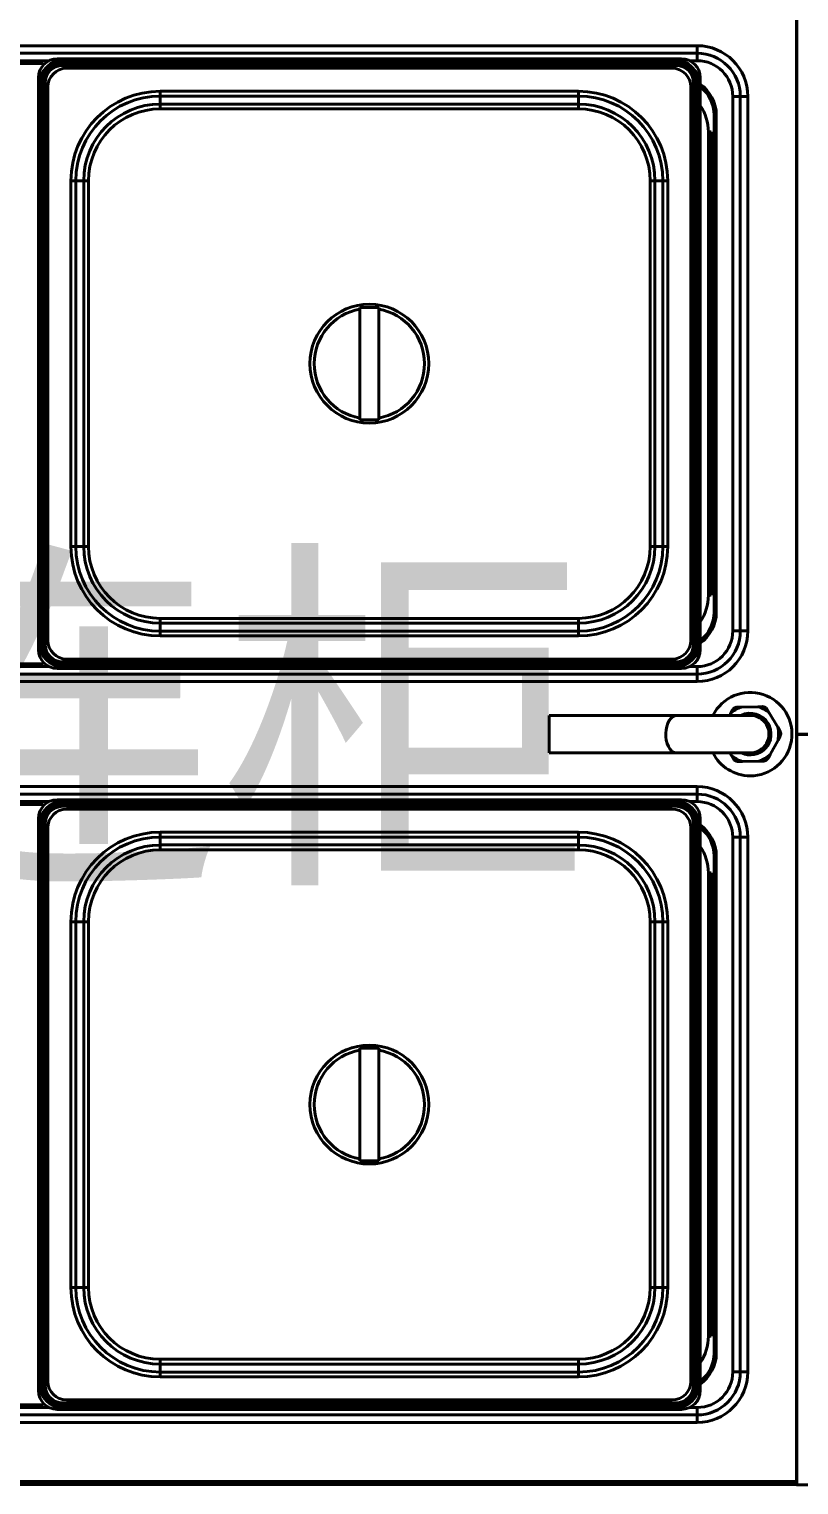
# Model space of a CAD drawing. Extents: x 1159254 to 1730927, y -477824 to -383968.
# Drawn here: x 1631587 to 1631998, y -453745 to -452969 of the extents above; entities that cross this region are included whole.
import ezdxf

# ---------------------------------------------------------------- set-up
doc = ezdxf.new("R2010")
doc.units = 0
doc.header["$LTSCALE"] = 1000
doc.layers.add('WS_厨房设备', color=1, linetype='Continuous')
doc.layers.add('产品文字', color=7, linetype='Continuous')
doc.styles.add('WMF-宋体1', font='')
doc.styles.get('WMF-宋体1').set_extended_font_data('SimSun')

# ---------------------------------------------------------------- blocks, each defined once
blk = doc.blocks.new('CJT_20263')
at = {"linetype": 'Continuous', "lineweight": 40}
for p, q in [((0.26, 85.2), (0.26, 861.4)), ((1.76, 85.2), (1.76, 861.4)), ((33.26, 782.2), (33.26, 138.2)), ((37.26, 138.2), (37.26, 782.2)), ((368.26, 782.2), (368.26, 138.2)), ((372.26, 138.2), (372.26, 782.2)), ((428.26, 782.2), (428.26, 138.2)), ((432.26, 138.2), (432.26, 782.2)), ((763.26, 782.2), (763.26, 138.2)), ((767.26, 138.2), (767.26, 782.2)), ((41.26, 483.94), (41.26, 505.22)), ((364.26, 505.22), (364.26, 483.94)), ((436.26, 483.94), (436.26, 505.22)), ((759.26, 505.22), (759.26, 483.94)), ((42.76, 502.96), (42.76, 488.35)), ((362.76, 488.35), (362.76, 502.96)), ((437.76, 502.96), (437.76, 488.35)), ((757.76, 488.35), (757.76, 502.96)), ((355.26, 489.58), (50.26, 489.58)), ((55.26, 489.58), (55.26, 488.58)), ((55.26, 489.58), (350.26, 489.58)), ((350.26, 489.58), (350.26, 488.58)), ((750.26, 489.58), (445.26, 489.58)), ((450.26, 489.58), (450.26, 488.58)), ((450.26, 489.58), (745.26, 489.58)), ((745.26, 489.58), (745.26, 488.58)), ((53.26, 486.81), (53.26, 486.58)), ((53.26, 486.58), (352.26, 486.58)), ((53.26, 486.58), (53.26, 486.08)), ((352.26, 486.08), (53.26, 486.08)), ((350.26, 488.58), (55.26, 488.58)), ((55.26, 487.58), (350.26, 487.58)), ((55.26, 487.58), (55.26, 486.79)), ((55.26, 484.75), (55.26, 484.58)), ((350.26, 484.58), (55.26, 484.58)), ((350.26, 487.58), (350.26, 486.79)), ((350.26, 484.75), (350.26, 484.58)), ((352.26, 486.81), (352.26, 486.58)), ((352.26, 486.58), (352.26, 486.08)), ((448.26, 486.58), (448.26, 486.81)), ((448.26, 486.08), (448.26, 486.58)), ((448.26, 486.58), (747.26, 486.58)), ((747.26, 486.08), (448.26, 486.08)), ((745.26, 488.58), (450.26, 488.58)), ((450.26, 487.58), (745.26, 487.58)), ((450.26, 487.58), (450.26, 486.79)), ((450.26, 484.75), (450.26, 484.58)), ((745.26, 484.58), (450.26, 484.58)), ((745.26, 487.58), (745.26, 486.79)), ((745.26, 484.75), (745.26, 484.58)), ((747.26, 486.58), (747.26, 486.81)), ((747.26, 486.08), (747.26, 486.58)), ((40.26, 479.58), (40.26, 146.58)), ((40.26, 151.58), (40.26, 474.58)), ((40.26, 474.58), (41.26, 474.58)), ((41.26, 474.58), (41.26, 151.58)), ((42.26, 151.58), (42.26, 474.58)), ((42.26, 474.58), (43.05, 474.58)), ((43.03, 476.58), (43.26, 476.58)), ((43.26, 149.58), (43.26, 476.58)), ((43.26, 476.58), (43.76, 476.58)), ((43.76, 476.58), (43.76, 149.58)), ((45.09, 474.58), (45.26, 474.58)), ((45.26, 474.58), (45.26, 151.58)), ((360.26, 151.58), (360.26, 474.58)), ((360.26, 474.58), (360.43, 474.58)), ((361.76, 149.58), (361.76, 476.58)), ((361.76, 476.58), (362.26, 476.58)), ((362.26, 476.58), (362.26, 149.58)), ((362.26, 476.58), (362.5, 476.58)), ((362.47, 474.58), (363.26, 474.58)), ((363.26, 474.58), (363.26, 151.58)), ((364.26, 151.58), (364.26, 474.58)), ((364.26, 474.58), (365.26, 474.58)), ((365.26, 146.58), (365.26, 479.58)), ((365.26, 474.58), (365.26, 151.58)), ((435.26, 479.58), (435.26, 146.58)), ((435.26, 151.58), (435.26, 474.58)), ((435.26, 474.58), (436.26, 474.58)), ((436.26, 474.58), (436.26, 151.58)), ((437.26, 151.58), (437.26, 474.58)), ((437.26, 474.58), (438.05, 474.58)), ((438.26, 476.58), (438.03, 476.58)), ((438.26, 149.58), (438.26, 476.58)), ((438.76, 476.58), (438.26, 476.58)), ((438.76, 476.58), (438.76, 149.58)), ((440.09, 474.58), (440.26, 474.58)), ((440.26, 474.58), (440.26, 151.58)), ((755.26, 151.58), (755.26, 474.58)), ((755.26, 474.58), (755.43, 474.58)), ((756.76, 149.58), (756.76, 476.58)), ((757.26, 476.58), (756.76, 476.58)), ((757.26, 476.58), (757.26, 149.58)), ((757.5, 476.58), (757.26, 476.58)), ((757.47, 474.58), (758.26, 474.58)), ((758.26, 474.58), (758.26, 151.58)), ((759.26, 151.58), (759.26, 474.58)), ((759.26, 474.58), (760.26, 474.58)), ((760.26, 146.58), (760.26, 479.58)), ((760.26, 474.58), (760.26, 151.58)), ((105.26, 472.28), (300.26, 472.28)), ((105.26, 472.28), (105.26, 469.71)), ((300.26, 469.71), (105.26, 469.71)), ((105.26, 469.71), (105.26, 465.45)), ((300.26, 469.71), (300.26, 472.28)), ((300.26, 469.71), (300.26, 465.45)), ((500.26, 472.28), (695.26, 472.28)), ((500.26, 472.28), (500.26, 469.71)), ((695.26, 469.71), (500.26, 469.71)), ((500.26, 469.71), (500.26, 465.45)), ((695.26, 469.71), (695.26, 472.28)), ((695.26, 469.71), (695.26, 465.45)), ((105.26, 465.45), (300.26, 465.45)), ((105.26, 465.45), (105.26, 462.88)), ((300.26, 462.88), (105.26, 462.88)), ((300.26, 465.45), (300.26, 462.88)), ((500.26, 465.45), (695.26, 465.45)), ((500.26, 465.45), (500.26, 462.88)), ((695.26, 462.88), (500.26, 462.88)), ((695.26, 465.45), (695.26, 462.88)), ((57.56, 201.58), (57.56, 424.58)), ((57.56, 424.58), (60.14, 424.58)), ((60.14, 424.58), (60.14, 201.58)), ((60.14, 424.58), (64.39, 424.58)), ((64.39, 201.58), (64.39, 424.58)), ((64.39, 424.58), (66.96, 424.58)), ((66.96, 424.58), (66.96, 201.58)), ((338.56, 201.58), (338.56, 424.58)), ((341.14, 424.58), (338.56, 424.58)), ((341.14, 424.58), (341.14, 201.58)), ((345.39, 424.58), (341.14, 424.58)), ((345.39, 201.58), (345.39, 424.58)), ((345.39, 424.58), (347.96, 424.58)), ((347.96, 424.58), (347.96, 201.58)), ((452.56, 201.58), (452.56, 424.58)), ((452.56, 424.58), (455.14, 424.58)), ((455.14, 424.58), (455.14, 201.58)), ((455.14, 424.58), (459.39, 424.58)), ((459.39, 201.58), (459.39, 424.58)), ((459.39, 424.58), (461.96, 424.58)), ((461.96, 424.58), (461.96, 201.58)), ((733.56, 201.58), (733.56, 424.58)), ((736.14, 424.58), (733.56, 424.58)), ((736.14, 424.58), (736.14, 201.58)), ((740.39, 424.58), (736.14, 424.58)), ((740.39, 201.58), (740.39, 424.58)), ((740.39, 424.58), (742.96, 424.58)), ((742.96, 424.58), (742.96, 201.58)), ((172.76, 318.08), (172.76, 308.08)), ((232.76, 318.08), (172.76, 318.08)), ((232.76, 308.08), (232.76, 318.08)), ((567.76, 318.08), (567.76, 308.08)), ((627.76, 318.08), (567.76, 318.08)), ((627.76, 308.08), (627.76, 318.08)), ((172.76, 308.08), (232.76, 308.08)), ((567.76, 308.08), (627.76, 308.08)), ((390.23, 217.22), (390.25, 149.24)), ((410.25, 149.24), (410.23, 217.23)), ((57.56, 201.58), (60.14, 201.58)), ((64.39, 201.58), (60.14, 201.58)), ((66.96, 201.58), (64.39, 201.58)), ((338.56, 201.58), (341.14, 201.58)), ((341.14, 201.58), (345.39, 201.58)), ((345.39, 201.58), (347.96, 201.58)), ((452.56, 201.58), (455.14, 201.58)), ((459.39, 201.58), (455.14, 201.58)), ((461.96, 201.58), (459.39, 201.58)), ((733.56, 201.58), (736.14, 201.58)), ((736.14, 201.58), (740.39, 201.58)), ((740.39, 201.58), (742.96, 201.58)), ((105.26, 163.28), (105.26, 160.71)), ((105.26, 163.28), (300.26, 163.28)), ((300.26, 163.28), (300.26, 160.71)), ((500.26, 163.28), (500.26, 160.71)), ((500.26, 163.28), (695.26, 163.28)), ((695.26, 163.28), (695.26, 160.71)), ((105.26, 160.71), (105.26, 156.45)), ((300.26, 160.71), (105.26, 160.71)), ((105.26, 153.88), (105.26, 156.45)), ((105.26, 156.45), (300.26, 156.45)), ((300.26, 160.71), (300.26, 156.45)), ((300.26, 156.45), (300.26, 153.88)), ((500.26, 160.71), (500.26, 156.45)), ((695.26, 160.71), (500.26, 160.71)), ((500.26, 153.88), (500.26, 156.45)), ((500.26, 156.45), (695.26, 156.45)), ((695.26, 160.71), (695.26, 156.45)), ((695.26, 156.45), (695.26, 153.88)), ((40.26, 151.58), (41.26, 151.58)), ((42.26, 151.58), (43.05, 151.58)), ((43.03, 149.58), (43.26, 149.58)), ((43.26, 149.58), (43.76, 149.58)), ((45.09, 151.58), (45.26, 151.58)), ((300.26, 153.88), (105.26, 153.88)), ((360.26, 151.58), (360.43, 151.58)), ((361.76, 149.58), (362.26, 149.58)), ((362.26, 149.58), (362.5, 149.58)), ((362.47, 151.58), (363.26, 151.58)), ((364.26, 151.58), (365.26, 151.58)), ((435.26, 151.58), (436.26, 151.58)), ((437.26, 151.58), (438.05, 151.58)), ((438.26, 149.58), (438.03, 149.58)), ((438.76, 149.58), (438.26, 149.58)), ((440.09, 151.58), (440.26, 151.58)), ((695.26, 153.88), (500.26, 153.88)), ((755.26, 151.58), (755.43, 151.58)), ((757.26, 149.58), (756.76, 149.58)), ((757.5, 149.58), (757.26, 149.58)), ((757.47, 151.58), (758.26, 151.58)), ((759.26, 151.58), (760.26, 151.58)), ((41.26, 138.2), (41.26, 142.22)), ((53.26, 140.08), (352.26, 140.08)), ((53.26, 140.08), (53.26, 139.58)), ((55.26, 141.58), (350.26, 141.58)), ((55.26, 141.58), (55.26, 141.41)), ((350.26, 141.58), (350.26, 141.41)), ((352.26, 140.08), (352.26, 139.58)), ((364.26, 142.22), (364.26, 138.2)), ((436.26, 138.2), (436.26, 142.22)), ((448.26, 139.58), (448.26, 140.08)), ((448.26, 140.08), (747.26, 140.08)), ((450.26, 141.58), (745.26, 141.58)), ((450.26, 141.58), (450.26, 141.41)), ((745.26, 141.58), (745.26, 141.41)), ((747.26, 139.58), (747.26, 140.08)), ((759.26, 142.22), (759.26, 138.2)), ((33.26, 138.2), (37.26, 138.2)), ((41.26, 138.2), (37.26, 138.2)), ((50.26, 136.58), (355.26, 136.58)), ((352.26, 139.58), (53.26, 139.58)), ((53.26, 139.58), (53.26, 139.35)), ((55.26, 139.37), (55.26, 138.58)), ((350.26, 138.58), (55.26, 138.58)), ((55.26, 137.58), (55.26, 136.58)), ((55.26, 137.58), (350.26, 137.58)), ((350.26, 136.58), (55.26, 136.58)), ((79.26, 132.2), (326.26, 132.2)), ((79.26, 130.7), (79.26, 132.2)), ((326.26, 132.2), (326.26, 130.7)), ((350.26, 139.37), (350.26, 138.58)), ((350.26, 137.58), (350.26, 136.58)), ((352.26, 139.58), (352.26, 139.35)), ((368.26, 138.2), (364.26, 138.2)), ((368.26, 138.2), (372.26, 138.2)), ((428.26, 138.2), (432.26, 138.2)), ((436.26, 138.2), (432.26, 138.2)), ((445.26, 136.58), (750.26, 136.58)), ((747.26, 139.58), (448.26, 139.58)), ((448.26, 139.35), (448.26, 139.58)), ((450.26, 139.37), (450.26, 138.58)), ((745.26, 138.58), (450.26, 138.58)), ((450.26, 137.58), (745.26, 137.58)), ((450.26, 137.58), (450.26, 136.58)), ((745.26, 136.58), (450.26, 136.58)), ((474.26, 132.2), (721.26, 132.2)), ((474.26, 130.7), (474.26, 132.2)), ((721.26, 132.2), (721.26, 130.7)), ((745.26, 139.37), (745.26, 138.58)), ((745.26, 137.58), (745.26, 136.58)), ((747.26, 139.35), (747.26, 139.58)), ((763.26, 138.2), (759.26, 138.2)), ((763.26, 138.2), (767.26, 138.2)), ((70.26, 129.2), (70.26, 128)), ((70.26, 129.2), (335.26, 129.2)), ((70.26, 128), (335.26, 128)), ((79.26, 130.7), (326.26, 130.7)), ((335.26, 128), (335.26, 129.2)), ((465.26, 129.2), (465.26, 128)), ((465.26, 129.2), (730.26, 129.2)), ((465.26, 128), (730.26, 128)), ((474.26, 130.7), (721.26, 130.7)), ((730.26, 128), (730.26, 129.2)), ((60.26, 115.2), (60.26, 119.2)), ((345.26, 119.2), (60.26, 119.2)), ((345.26, 115.2), (345.26, 119.2)), ((387.09, 118.89), (389.01, 120.05)), ((390.26, 120.8), (389.01, 120.05)), ((411.11, 120.47), (410.26, 120.94)), ((411.11, 120.47), (413.08, 119.39)), ((414.63, 116.82), (414.67, 114.57)), ((740.26, 119.2), (455.26, 119.2)), ((455.26, 115.2), (455.26, 119.2)), ((740.26, 115.2), (740.26, 119.2)), ((60.26, 111.2), (60.26, 115.2)), ((345.26, 115.2), (60.26, 115.2)), ((60.26, 111.2), (345.26, 111.2)), ((345.26, 111.2), (345.26, 115.2)), ((385.68, 114.01), (385.64, 116.26)), ((385.68, 114.01), (385.85, 105.23)), ((414.84, 105.79), (414.67, 114.57)), ((455.26, 115.2), (455.26, 111.2)), ((740.26, 115.2), (455.26, 115.2)), ((455.26, 111.2), (740.26, 111.2)), ((740.26, 115.2), (740.26, 111.2)), ((385.89, 102.98), (385.85, 105.23)), ((413.44, 100.91), (411.51, 99.75)), ((414.84, 105.79), (414.89, 103.54)), ((389.41, 99.33), (387.44, 100.41)), ((389.41, 99.33), (397.1, 95.08)), ((399.07, 94), (397.1, 95.08)), ((403.99, 95.22), (402.07, 94.05)), ((403.99, 95.22), (411.51, 99.75)), ((400, 85.2), (0, 85.2)), ((0, 85.2), (0, 85.07)), ((0, 85.07), (0, 2.69)), ((400, 85.07), (0, 85.07)), ((400, 85.07), (400, 85.2)), ((400.26, 85.2), (400, 85.2)), ((400, 2.69), (400, 85.07)), ((400.26, 84.9), (400, 84.9)), ((800.26, 85.2), (400.26, 85.2)), ((400.26, 85.2), (400.26, 85.07)), ((400.26, 85.07), (400.26, 2.69)), ((800.26, 85.07), (400.26, 85.07))]:
    blk.add_line(p, q, dxfattribs=at)
at = {"linetype": 'Continuous', "lineweight": 40, "flags": 128}
for points in [[(42.76, 488.35), (42.86, 487.38), (43.1, 486.55)], [(362.43, 486.55), (362.67, 487.38), (362.76, 488.35)], [(437.76, 488.35), (437.86, 487.38), (438.1, 486.55)], [(757.43, 486.55), (757.67, 487.38), (757.76, 488.35)], [(390.23, 217.22), (390.31, 217.22), (390.66, 217.22), (391.3, 217.22), (392.19, 217.22), (393.31, 217.22), (394.63, 217.22), (396.11, 217.23), (397.71, 217.23), (399.38, 217.23), (401.07, 217.23), (402.75, 217.23), (404.35, 217.23), (405.83, 217.23), (407.15, 217.23), (408.27, 217.23), (409.16, 217.23), (409.79, 217.23), (410.15, 217.23), (410.23, 217.23)], [(390.25, 149.24), (390.29, 149.78), (390.65, 150.85), (391.36, 151.86), (392.39, 152.78), (393.7, 153.57), (395.25, 154.2), (396.98, 154.66), (398.82, 154.92), (400.72, 154.97), (402.6, 154.81), (404.4, 154.46), (406.05, 153.91), (407.48, 153.2), (408.66, 152.34), (409.53, 151.37), (410.07, 150.33), (410.25, 149.24)], [(390.25, 149.24), (390.25, 146.65), (390.25, 143.9), (390.25, 141.01), (390.25, 138.04), (390.25, 135.02), (390.25, 131.99), (390.26, 129.01), (390.26, 126.12), (390.26, 123.35), (390.26, 120.76), (390.26, 118.37), (390.26, 116.22), (390.26, 114.35), (390.26, 112.78), (390.26, 111.53), (390.26, 110.63), (390.26, 110.08), (390.26, 109.9)], [(410.26, 109.9), (410.26, 110.09), (410.26, 110.63), (410.26, 111.54), (410.26, 112.78), (410.26, 114.35), (410.26, 116.23), (410.26, 118.37), (410.26, 120.76), (410.26, 123.36), (410.26, 126.12), (410.26, 129.02), (410.25, 132), (410.25, 135.02), (410.25, 138.05), (410.25, 141.02), (410.25, 143.91), (410.25, 146.66), (410.25, 149.24)]]:
    blk.add_lwpolyline(points, dxfattribs=at)
at = {"linetype": 'Continuous', "lineweight": 40}
for centre in [(202.76, 313.08), (597.76, 313.08)]:
    blk.add_circle(centre, 31.68, dxfattribs=at)
for centre, radius, start, end in [((55.26, 474.58), 15, 90, 180), ((50.26, 479.58), 10, 90, 180), ((350.26, 474.58), 15, 0, 90), ((355.26, 479.58), 10, 0, 90), ((450.26, 474.58), 15, 90, 180), ((445.26, 479.58), 10, 90, 180), ((745.26, 474.58), 15, 0, 90), ((750.26, 479.58), 10, 0, 90), ((55.26, 474.58), 14, 90, 180), ((55.26, 474.58), 13, 90, 180), ((53.26, 476.58), 10, 90, 180), ((53.26, 476.58), 9.5, 90, 180), ((55.26, 474.58), 10, 90, 180), ((350.26, 474.58), 14, 0, 90), ((350.26, 474.58), 13, 0, 90), ((350.26, 474.58), 10, 0, 90), ((352.26, 476.58), 10, 0, 90), ((352.26, 476.58), 9.5, 0, 90), ((450.26, 474.58), 14, 90, 180), ((450.26, 474.58), 13, 90, 180), ((448.26, 476.58), 10, 90, 180), ((448.26, 476.58), 9.5, 90, 180), ((450.26, 474.58), 10, 90, 180), ((745.26, 474.58), 14, 0, 90), ((745.26, 474.58), 13, 0, 90), ((745.26, 474.58), 10, 0, 90), ((747.26, 476.58), 10, 0, 90), ((747.26, 476.58), 9.5, 0, 90), ((105.26, 424.58), 47.7, 90, 180), ((105.26, 424.58), 45.13, 90, 180), ((300.26, 424.58), 47.7, 0, 90), ((300.26, 424.58), 45.13, 0, 90), ((500.26, 424.58), 47.7, 90, 180), ((500.26, 424.58), 45.13, 90, 180), ((695.26, 424.58), 47.7, 0, 90), ((695.26, 424.58), 45.13, 0, 90), ((105.26, 424.58), 40.87, 90, 180), ((105.26, 424.58), 38.3, 90, 180), ((300.26, 424.58), 40.87, 0, 90), ((300.26, 424.58), 38.3, 0, 90), ((500.26, 424.58), 40.87, 90, 180), ((500.26, 424.58), 38.3, 90, 180), ((695.26, 424.58), 40.87, 0, 90), ((695.26, 424.58), 38.3, 0, 90), ((202.76, 313.08), 29.44, 9.77868, 170.22132), ((597.76, 313.08), 29.44, 9.77868, 170.22132), ((202.76, 313.08), 29.44, 189.77868, 350.22132), ((597.76, 313.08), 29.44, 189.77868, 350.22132), ((105.26, 201.58), 47.7, 180, 270), ((105.26, 201.58), 45.13, 180, 270), ((105.26, 201.58), 40.87, 180, 270), ((105.26, 201.58), 38.3, 180, 270), ((300.26, 201.58), 47.7, 270, 0), ((300.26, 201.58), 45.13, 270, 0), ((300.26, 201.58), 40.87, 270, 0), ((300.26, 201.58), 38.3, 270, 0), ((500.26, 201.58), 47.7, 180, 270), ((500.26, 201.58), 45.13, 180, 270), ((500.26, 201.58), 40.87, 180, 270), ((500.26, 201.58), 38.3, 180, 270), ((695.26, 201.58), 47.7, 270, 0), ((695.26, 201.58), 45.13, 270, 0), ((695.26, 201.58), 40.87, 270, 0), ((695.26, 201.58), 38.3, 270, 0), ((55.26, 151.58), 15, 180, 270), ((55.26, 151.58), 14, 180, 270), ((55.26, 151.58), 13, 180, 270), ((53.26, 149.58), 10, 180, 270), ((53.26, 149.58), 9.5, 180, 270), ((55.26, 151.58), 10, 180, 270), ((350.26, 151.58), 10, 270, 0), ((350.26, 151.58), 13, 270, 0), ((350.26, 151.58), 14, 270, 0), ((350.26, 151.58), 15, 270, 0), ((352.26, 149.58), 9.5, 270, 0), ((352.26, 149.58), 10, 270, 0), ((450.26, 151.58), 15, 180, 270), ((450.26, 151.58), 14, 180, 270), ((450.26, 151.58), 13, 180, 270), ((448.26, 149.58), 10, 180, 270), ((448.26, 149.58), 9.5, 180, 270), ((450.26, 151.58), 10, 180, 270), ((745.26, 151.58), 10, 270, 0), ((745.26, 151.58), 13, 270, 0), ((745.26, 151.58), 14, 270, 0), ((745.26, 151.58), 15, 270, 0), ((747.26, 149.58), 9.5, 270, 0), ((747.26, 149.58), 10, 270, 0), ((50.26, 146.58), 10, 180, 270), ((355.26, 146.58), 10, 270, 0), ((445.26, 146.58), 10, 180, 270), ((750.26, 146.58), 10, 270, 0), ((60.26, 138.2), 27, 180, 270), ((60.26, 138.2), 23, 180, 270), ((60.26, 138.2), 19, 180, 270), ((70.26, 148.2), 20.2, 214.82848, 270), ((70.26, 148.2), 19, 217.70462, 270), ((79.26, 157.2), 25, 235.56928, 270), ((326.26, 157.2), 25, 270, 304.43072), ((335.26, 148.2), 20.2, 270, 325.17152), ((335.26, 148.2), 19, 270, 322.29525), ((345.26, 138.2), 27, 270, 0), ((345.26, 138.2), 23, 270, 0), ((345.26, 138.2), 19, 270, 0), ((455.26, 138.2), 27, 180, 270), ((455.26, 138.2), 23, 180, 270), ((455.26, 138.2), 19, 180, 270), ((465.26, 148.2), 20.2, 214.82848, 270), ((465.26, 148.2), 19, 217.70462, 270), ((474.26, 157.2), 25, 235.56928, 270), ((721.26, 157.2), 25, 270, 304.43072), ((730.26, 148.2), 20.2, 270, 325.17152), ((730.26, 148.2), 19, 270, 322.29538), ((740.26, 138.2), 27, 270, 0), ((740.26, 138.2), 23, 270, 0), ((740.26, 138.2), 19, 270, 0), ((400.26, 109.9), 22.25, 179.69636, 63.31135), ((400.26, 109.9), 22.25, 116.72664, 179.69636), ((400.26, 109.9), 15.15, 137.94031, 164.26473), ((400.26, 109.9), 15.15, 17.94031, 44.26473), ((400.26, 109.9), 11.1, 154.29573, 301.10252), ((400.26, 109.9), 11, 155.39902, 0.01899), ((400.26, 109.9), 10, 180.01899, 0.01899), ((400.26, 109.9), 11.1, 301.10252, 25.74225), ((400.26, 109.9), 11, 0.01899, 24.63897), ((400.26, 109.9), 15.15, 197.94031, 224.26473), ((400.26, 109.9), 15.15, 317.94031, 344.26473), ((400.26, 109.9), 15.15, 257.94031, 284.26473)]:
    blk.add_arc(centre, radius, start, end, dxfattribs=at)
for points, knots in [([(385.64, 116.26), (385.66, 116.57), (385.7, 117.2), (386.14, 118.06), (386.65, 118.6), (387, 118.83), (387.09, 118.89)], [0, 0, 0, 0, 0.300321, 0.601041, 0.895953, 1, 1, 1, 1]), ([(413.08, 119.39), (413.34, 119.21), (413.86, 118.86), (414.39, 118.05), (414.6, 117.33), (414.63, 116.92), (414.63, 116.82)], [0, 0, 0, 0, 0.30032, 0.601041, 0.895953, 1, 1, 1, 1]), ([(387.44, 100.41), (387.18, 100.59), (386.66, 100.94), (386.13, 101.75), (385.92, 102.46), (385.9, 102.88), (385.89, 102.98)], [0, 0, 0, 0, 0.3003198, 0.6010396, 0.8959527, 1, 1, 1, 1]), ([(414.89, 103.54), (414.86, 103.23), (414.82, 102.6), (414.38, 101.74), (413.87, 101.2), (413.53, 100.97), (413.44, 100.91)], [0, 0, 0, 0, 0.300321, 0.601042, 0.895954, 1, 1, 1, 1]), ([(402.07, 94.05), (401.78, 93.92), (401.22, 93.64), (400.25, 93.59), (399.53, 93.76), (399.16, 93.95), (399.07, 94)], [0, 0, 0, 0, 0.30033, 0.60105, 0.895962, 1, 1, 1, 1])]:
    blk.add_open_spline(points, degree=3, knots=knots, dxfattribs=at)

msp = doc.modelspace()

# ---------------------------------------------------------------- block references
at = {"layer": 'WS_厨房设备', "rotation": 90}
msp.add_blockref('CJT_20263', (1632081.92, -453744.67), dxfattribs=at)

# ---------------------------------------------------------------- texts
at = {"layer": '产品文字', "color": 7, "lineweight": 0, "style": 'WMF-宋体1'}
msp.add_text('保温汤池炉连柜', height=145.523, dxfattribs=at).set_placement((1630498.2, -453409.27))

doc.saveas('drawing.dxf')
